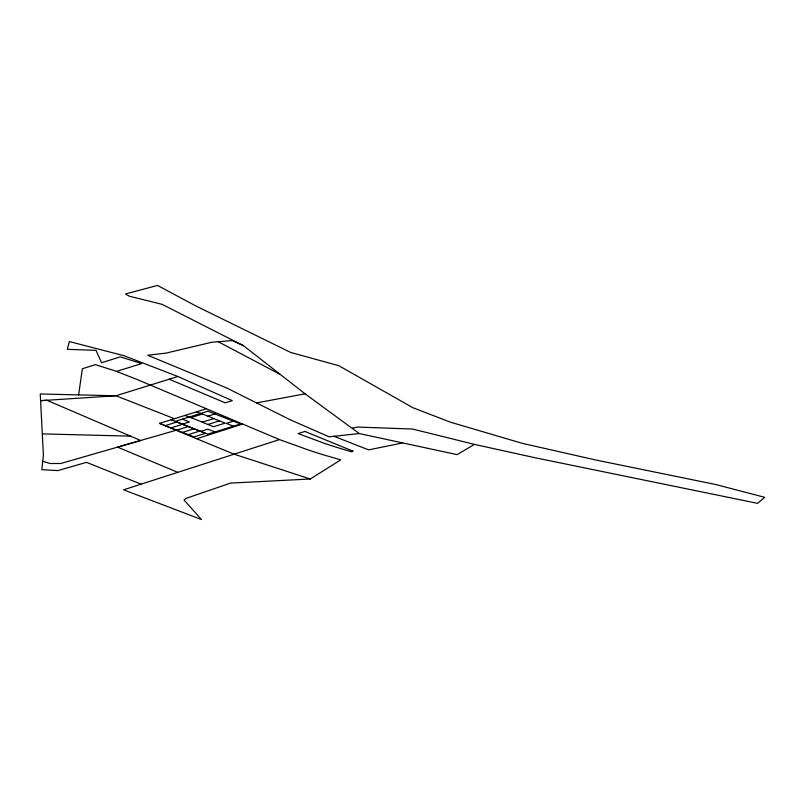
<?xml version="1.0" encoding="UTF-8"?>
<svg xmlns="http://www.w3.org/2000/svg" width="805" height="805" viewBox="0 0 805 805"><rect width="100%" height="100%" fill="white"/><g stroke="black" fill="none" stroke-linecap="round" stroke-linejoin="round"><path stroke-width="1.21" d="M141.066 484.157L86.487 462.352L57.839 470.603L41.81 469.667L43.4 455.157L40.25 393.997L115.98 395.768L177.885 376.499L232.283 400.669L225.259 402.852L169.211 379.195M78.618 394.893L82.372 368.74L95.433 364.645L115.628 371.065L136.709 379.346L279.456 439.57L307.248 449.593A375.623 132.161 2.5 0 0 325.25 455.368L340.767 459.866L310.257 479.005L230.532 483.091L186.036 498.396L184.053 500.036L201.502 519.557L123.598 489.812L279.456 439.57M243.533 345.727L162.147 304.36L129.263 296.19L125.399 293.966L157.498 285.443L195.917 305.991L290.665 352.439L338.845 365.701L412.724 407.632L450.045 422.062L522.304 443.344L596.535 460.168L715.585 484.489L764.75 497.319L757.616 503.346L535.325 457.804L474.437 444.38L457.089 454.634L359.251 433.543L329.114 436.823L289.79 419.566L226.799 388.02L147.738 355.257L166.172 353.093L211.745 342.266L232.273 340.565L243.533 345.717L305.085 393.826L359.251 433.543M196.712 438.745L242.708 424.064M116.514 371.417L141.7 363.558L120.277 356.877L101.551 362.733L96.026 350.336L67.278 349.3L69.371 341.562L124 355.719L177.885 376.499M310.257 479.005L233.953 454.141L159.501 423.38L206.382 408.749M165.246 425.634L176.798 422.031M202.458 414.022L190.664 417.704L184.929 415.44M182.373 424.144L189.437 421.941L182.363 419.153M207.931 416.165L215.005 413.961M170.992 427.888L182.544 424.285M176.738 430.142L188.29 426.539M182.473 432.406L194.035 428.793M207.901 424.466L219.453 420.864M188.219 434.66L199.771 431.047M200.747 431.359L207.821 429.156L214.895 431.933M233.38 421.176L226.306 423.39L233.38 426.167M176.154 430.252L117.57 447.127L177.714 472.314M402.228 443.032L368.64 449.884L333.954 436.29M352.53 428.069L357.702 427.073L412.512 429.035L474.437 444.38M256.684 402.872L305.085 393.826M42.454 433.895L130.541 436.149M42.745 461.295L50.111 463.499L60.767 463.499L140.644 440.486L46.871 400.266L40.612 400.669L115.98 395.768L174.423 418.721M200.858 413.388L213.949 418.53L202.156 422.212L213.637 426.72L225.199 423.118L213.707 418.61M196.48 411.838L202.226 414.092M190.906 417.624L202.397 422.142M171.063 419.767L205.517 433.311L193.965 436.914L159.501 423.38M280.331 374.496L218.195 341.723M352.872 451.102L351.946 451.857L344.379 449.663A352.167 123.91 2.5 0 1 324.174 443.253L298.162 433.583L304.884 431.43L352.872 451.102M207.921 411.184L175.299 421.367L207.821 434.147L240.454 423.963L207.921 411.184"/></g></svg>
